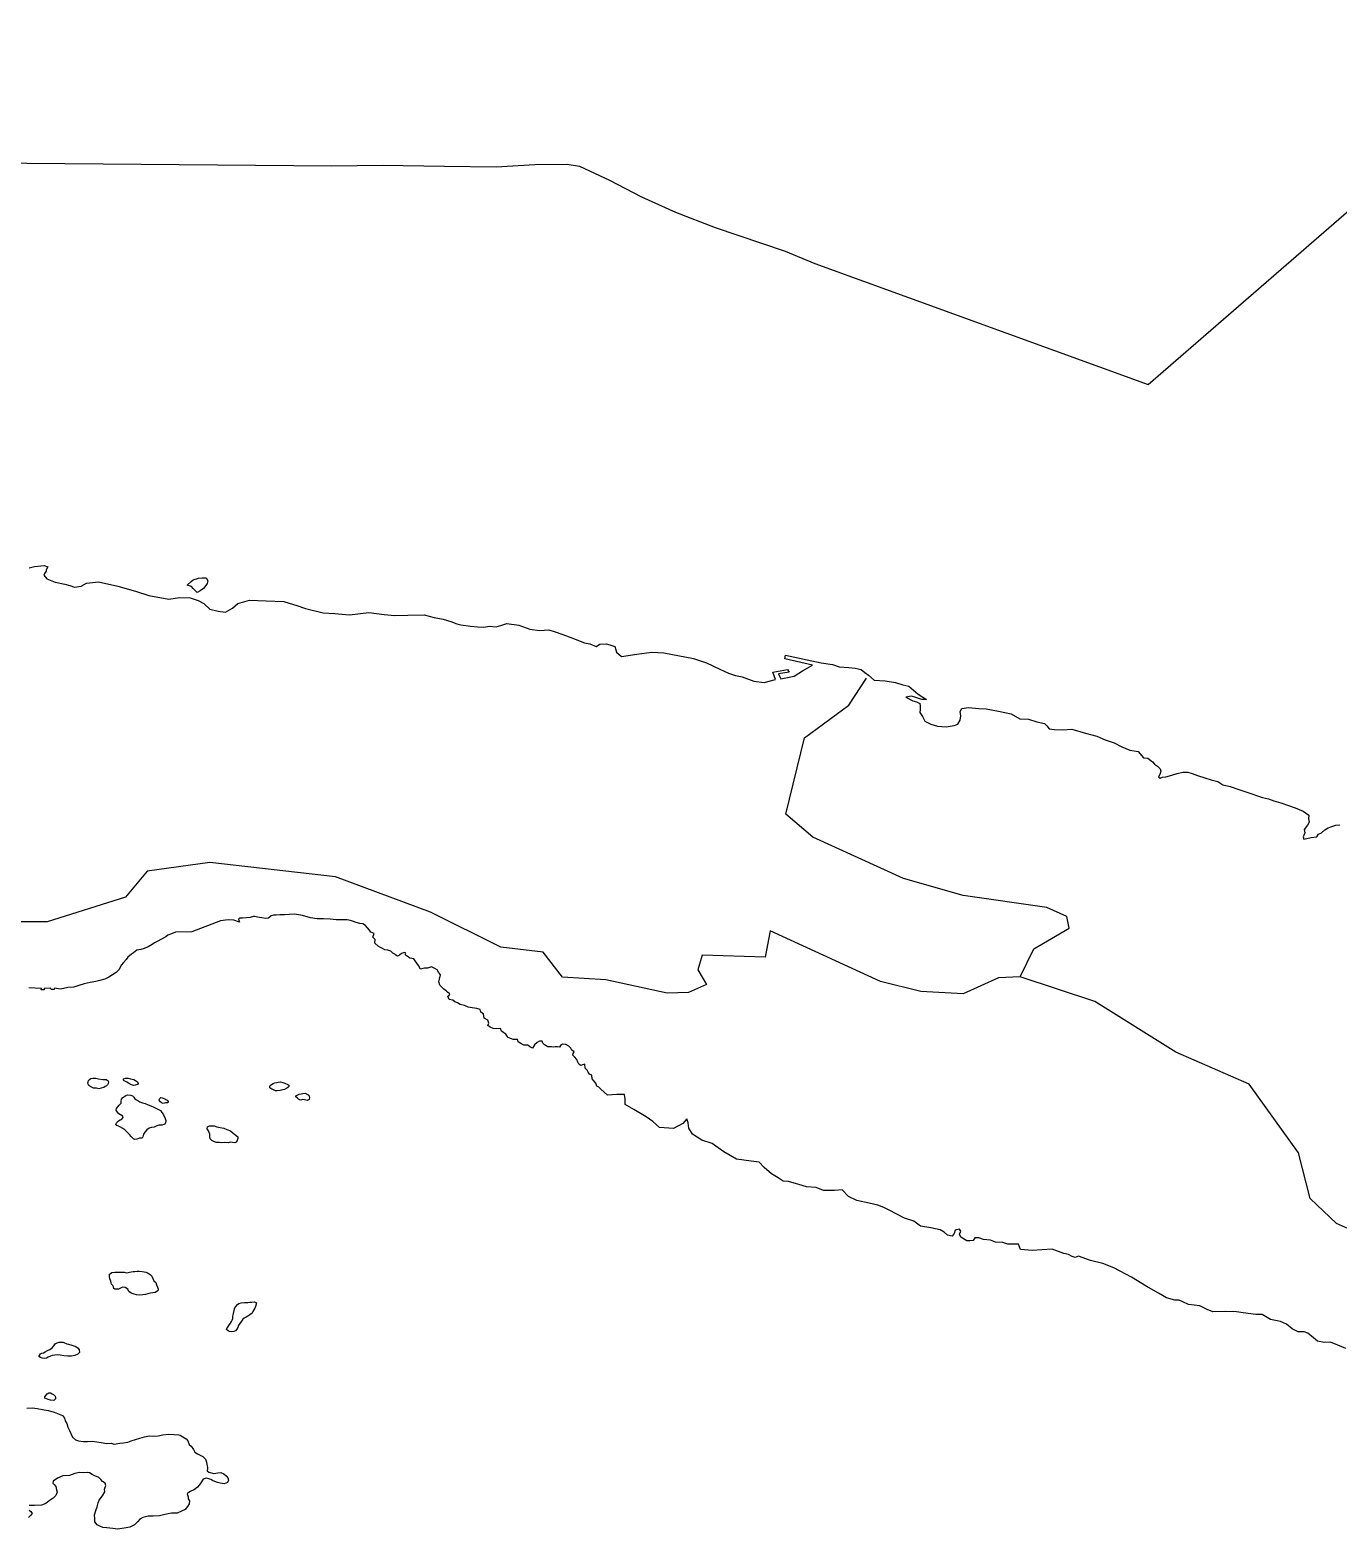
# Model space of a CAD drawing. Header units: metres. Extents: x 13.21 to 19.52, y 42.14 to 46.62.
# Drawn here: x 17.1788 to 17.3293, y 42.9119 to 43.0844 of the extents above; entities that cross this region are included whole.
import ezdxf

# ---------------------------------------------------------------- set-up
doc = ezdxf.new("R2010")
doc.units = ezdxf.units.M
doc.header["$MEASUREMENT"] = 0
for name, color, linetype in [('CESTE', 5, 'Continuous'), ('granica', 2, 'Continuous'), ('hr', 9, 'Continuous')]:
    doc.layers.add(name, color=color, linetype=linetype)

msp = doc.modelspace()

# ---------------------------------------------------------------- linework, layer by layer
at = {"layer": 'CESTE'}
for points in [[(17.29273, 42.97545), (17.29428, 42.97868), (17.29836, 42.98106), (17.29807, 42.9824), (17.29578, 42.98342), (17.28614, 42.98483), (17.27928, 42.98676), (17.26888, 42.99151), (17.26576, 42.99418), (17.26789, 43.00295), (17.27301, 43.00673), (17.27504, 43.00984)], [(17.29273, 42.97545), (17.29024, 42.97534), (17.28617, 42.97351), (17.2813, 42.97378), (17.27663, 42.97494), (17.26394, 42.98074), (17.26337, 42.97773), (17.25613, 42.97797), (17.25564, 42.97626), (17.25663, 42.97459), (17.25456, 42.97364), (17.25212, 42.97359), (17.24505, 42.97512), (17.24005, 42.97541), (17.23783, 42.9783), (17.23297, 42.97886), (17.22487, 42.98291), (17.21395, 42.98698), (17.19948, 42.98861), (17.19227, 42.9876), (17.18981, 42.98461), (17.18079, 42.98178), (17.16859, 42.98177), (17.16383, 42.98091)], [(17.40912, 42.9216), (17.40248, 42.92808), (17.39633, 42.93102), (17.3877, 42.93971), (17.38167, 42.94279), (17.36554, 42.9471), (17.3612, 42.9458), (17.35268, 42.94923), (17.34781, 42.94898), (17.33361, 42.94621), (17.33117, 42.94616), (17.32909, 42.94709), (17.32608, 42.94994), (17.32475, 42.9552), (17.31905, 42.9631), (17.31064, 42.9668), (17.30132, 42.97261), (17.29273, 42.97545)]]:
    msp.add_lwpolyline(points, dxfattribs=at)
at = {"layer": 'granica'}
msp.add_lwpolyline([(17.13891, 43.06942), (17.21352, 43.06876), (17.21936, 43.06884), (17.22651, 43.06872), (17.23243, 43.06866), (17.23687, 43.06892), (17.24062, 43.06897), (17.24202, 43.06872), (17.24546, 43.0671), (17.24917, 43.06522), (17.25307, 43.06342), (17.25763, 43.06167), (17.26568, 43.05896), (17.26911, 43.05755), (17.30743, 43.04361), (17.3545, 43.0844)], dxfattribs=at)
at = {"layer": 'hr'}
for points in [[(17.17871, 43.02253), (17.17933, 43.02268), (17.18044, 43.02279), (17.18085, 43.02264), (17.18065, 43.02229), (17.18065, 43.02213), (17.18046, 43.02188), (17.18038, 43.02167), (17.18073, 43.02127), (17.18171, 43.02087), (17.18283, 43.02062), (17.18338, 43.02047), (17.18393, 43.02028), (17.1847, 43.02039), (17.18532, 43.02075), (17.1867, 43.02091), (17.18892, 43.02042), (17.19094, 43.01982), (17.19247, 43.01932), (17.19476, 43.01893), (17.196, 43.01909), (17.19725, 43.01905), (17.19816, 43.01875), (17.19879, 43.0184), (17.19949, 43.01775), (17.20046, 43.01755), (17.2013, 43.0174), (17.20212, 43.01786), (17.20273, 43.01843), (17.20404, 43.01879), (17.20598, 43.01871), (17.20799, 43.01864), (17.20861, 43.01847), (17.20952, 43.0182), (17.2105, 43.01782), (17.21255, 43.01733), (17.21388, 43.01726), (17.21557, 43.01709), (17.21779, 43.01739), (17.21955, 43.01713), (17.22077, 43.01703), (17.22228, 43.01706), (17.22415, 43.01711), (17.22531, 43.01679), (17.22634, 43.01661), (17.22721, 43.01635), (17.2279, 43.01609), (17.22838, 43.01594), (17.22947, 43.0158), (17.23029, 43.01573), (17.231, 43.0157), (17.23164, 43.0158), (17.23242, 43.01574), (17.23297, 43.0159), (17.23367, 43.01612), (17.23505, 43.01593), (17.23631, 43.01546), (17.23741, 43.01531), (17.23849, 43.01537), (17.23922, 43.01515), (17.23999, 43.01487), (17.24052, 43.01471), (17.24153, 43.01432), (17.24259, 43.01388), (17.24322, 43.01377), (17.24394, 43.01348), (17.24437, 43.01372), (17.24513, 43.01376), (17.24576, 43.01359), (17.2461, 43.01345), (17.24622, 43.01308), (17.24629, 43.01283), (17.24687, 43.01233), (17.2486, 43.0126), (17.25033, 43.01281), (17.25172, 43.01272), (17.25512, 43.01208), (17.25662, 43.01158), (17.25818, 43.01087), (17.25918, 43.01041), (17.25997, 43.01014), (17.26075, 43.00997), (17.26207, 43.00949), (17.26325, 43.00934), (17.26456, 43.00965), (17.26428, 43.01051), (17.26594, 43.01083), (17.26615, 43.01053), (17.2649, 43.01031), (17.26518, 43.00976), (17.26671, 43.01007), (17.26767, 43.01068), (17.26884, 43.0113), (17.26565, 43.01204), (17.26571, 43.01246), (17.26984, 43.01159), (17.27112, 43.0114), (17.27189, 43.01112), (17.273, 43.01106), (17.27375, 43.01096), (17.27441, 43.01082), (17.27485, 43.01047), (17.27528, 43.01016), (17.27593, 43.00958), (17.27719, 43.00951), (17.27838, 43.00931), (17.27923, 43.00905), (17.27992, 43.00889), (17.28044, 43.00843), (17.281, 43.00798), (17.28195, 43.00735), (17.28139, 43.00738), (17.2807, 43.00759), (17.28023, 43.00775), (17.27956, 43.00763), (17.28038, 43.00722), (17.28079, 43.00709), (17.28116, 43.0069), (17.28122, 43.00663), (17.28123, 43.00623), (17.28119, 43.00589), (17.28147, 43.00542), (17.28173, 43.00488), (17.28242, 43.00453), (17.28322, 43.00429), (17.28422, 43.00422), (17.28513, 43.00436), (17.28556, 43.00452), (17.2858, 43.00499), (17.28589, 43.00547), (17.28583, 43.00597), (17.28599, 43.00635), (17.28677, 43.00646), (17.28796, 43.00634), (17.28881, 43.00629), (17.29021, 43.00604), (17.29168, 43.0057), (17.29267, 43.00516), (17.29368, 43.0051), (17.29465, 43.0048), (17.2955, 43.00461), (17.29579, 43.00434), (17.29604, 43.004), (17.29668, 43.00393), (17.2976, 43.00388), (17.29866, 43.00397), (17.30022, 43.00348), (17.30154, 43.00314), (17.30251, 43.00272), (17.30354, 43.00238), (17.30441, 43.00192), (17.30535, 43.00155), (17.3063, 43.00137), (17.30692, 43.00064), (17.30741, 43.00061), (17.30793, 43.00021), (17.30816, 42.99992), (17.30852, 42.9997), (17.30882, 42.9994), (17.30888, 42.99911), (17.30879, 42.99875), (17.30863, 42.99848), (17.30881, 42.99832), (17.30909, 42.99843), (17.30948, 42.99847), (17.31016, 42.99865), (17.31079, 42.99885), (17.31143, 42.99902), (17.312, 42.99899), (17.3125, 42.99886), (17.31311, 42.99864), (17.31395, 42.99836), (17.3147, 42.99814), (17.31546, 42.99793), (17.31604, 42.99755), (17.31686, 42.99735), (17.31789, 42.997), (17.31881, 42.9967), (17.32058, 42.9961), (17.32128, 42.99593), (17.3219, 42.9957), (17.32272, 42.99546), (17.32358, 42.99518), (17.32434, 42.9949), (17.32529, 42.99453), (17.32591, 42.99406), (17.32588, 42.99362), (17.32595, 42.99327), (17.32578, 42.99291), (17.32538, 42.99241), (17.32547, 42.99201), (17.32528, 42.99155), (17.32535, 42.99129), (17.32621, 42.99148), (17.32684, 42.99157), (17.32705, 42.99186), (17.3274, 42.99202), (17.32777, 42.99236), (17.32815, 42.99259), (17.32858, 42.99276), (17.32903, 42.99292), (17.32949, 42.99293)], [(17.33017, 42.9327), (17.32925, 42.9331), (17.32841, 42.93341), (17.32771, 42.9334), (17.32694, 42.93355), (17.32645, 42.93391), (17.32581, 42.93447), (17.32539, 42.93462), (17.32469, 42.93462), (17.32399, 42.93497), (17.32335, 42.93548), (17.32265, 42.93579), (17.32153, 42.93604), (17.32054, 42.93662), (17.31984, 42.93662), (17.31837, 42.93682), (17.3176, 42.93691), (17.31634, 42.93696), (17.31487, 42.9369), (17.31424, 42.9372), (17.3134, 42.93761), (17.31207, 42.93776), (17.31143, 42.93806), (17.31101, 42.93826), (17.31052, 42.93826), (17.30954, 42.93851), (17.30862, 42.93907), (17.30722, 42.93988), (17.30552, 42.9409), (17.30348, 42.94197), (17.30222, 42.94248), (17.30082, 42.94283), (17.29941, 42.94333), (17.29906, 42.94318), (17.29871, 42.94328), (17.29829, 42.94353), (17.29773, 42.94363), (17.29639, 42.94411), (17.29521, 42.94405), (17.29409, 42.94399), (17.29276, 42.94409), (17.29254, 42.9447), (17.29128, 42.9447), (17.29072, 42.9449), (17.28988, 42.94494), (17.28932, 42.94515), (17.28848, 42.94524), (17.28798, 42.94545), (17.28749, 42.94544), (17.28729, 42.94513), (17.28694, 42.94508), (17.28659, 42.94508), (17.28588, 42.94549), (17.28574, 42.94584), (17.28588, 42.9462), (17.28573, 42.94641), (17.28525, 42.9463), (17.28511, 42.94594), (17.2849, 42.94563), (17.28434, 42.94573), (17.28399, 42.94609), (17.2835, 42.94634), (17.28244, 42.94659), (17.28125, 42.94679), (17.28048, 42.94735), (17.27942, 42.94771), (17.27851, 42.94816), (17.27766, 42.94862), (17.27703, 42.94893), (17.27633, 42.94918), (17.27534, 42.94943), (17.27394, 42.94973), (17.27296, 42.95018), (17.27225, 42.95095), (17.27134, 42.95087), (17.27008, 42.95086), (17.26924, 42.95121), (17.26812, 42.95131), (17.26727, 42.95156), (17.26608, 42.95191), (17.26545, 42.95196), (17.26488, 42.95232), (17.26411, 42.95278), (17.26326, 42.95354), (17.26269, 42.95415), (17.26178, 42.95425), (17.2601, 42.9545), (17.25862, 42.95531), (17.25799, 42.95577), (17.25728, 42.95628), (17.25609, 42.95668), (17.25503, 42.95734), (17.2546, 42.95806), (17.25452, 42.95868), (17.25438, 42.95914), (17.25389, 42.95857), (17.25285, 42.958), (17.25124, 42.95814), (17.25046, 42.9588), (17.24969, 42.95936), (17.24828, 42.96018), (17.24729, 42.96079), (17.24728, 42.9614), (17.24721, 42.96192), (17.2463, 42.96191), (17.24525, 42.96185), (17.24447, 42.96252), (17.24426, 42.96276), (17.24403, 42.96289), (17.24389, 42.96322), (17.24367, 42.96351), (17.24349, 42.96373), (17.24344, 42.96416), (17.24317, 42.96428), (17.24302, 42.96449), (17.2429, 42.96471), (17.24267, 42.96497), (17.24262, 42.96542), (17.24236, 42.96534), (17.24217, 42.96526), (17.24193, 42.96542), (17.24182, 42.96566), (17.24172, 42.96595), (17.24143, 42.96625), (17.24124, 42.96645), (17.24131, 42.96663), (17.24142, 42.96685), (17.24114, 42.96701), (17.24101, 42.96727), (17.24078, 42.96749), (17.24045, 42.96768), (17.24008, 42.9677), (17.23983, 42.96756), (17.23972, 42.96735), (17.23948, 42.96741), (17.23923, 42.96739), (17.23902, 42.96737), (17.2388, 42.96742), (17.23836, 42.96742), (17.23798, 42.96762), (17.23781, 42.96783), (17.23772, 42.96805), (17.23743, 42.96806), (17.23714, 42.96789), (17.23685, 42.96763), (17.2366, 42.96727), (17.2363, 42.96741), (17.23606, 42.96759), (17.23562, 42.9676), (17.23526, 42.9678), (17.23497, 42.968), (17.23488, 42.96824), (17.23438, 42.96825), (17.23402, 42.96839), (17.23383, 42.96848), (17.2337, 42.96865), (17.23355, 42.96886), (17.2333, 42.96902), (17.23305, 42.96921), (17.23294, 42.96951), (17.23253, 42.96946), (17.23209, 42.96951), (17.23176, 42.96966), (17.23148, 42.96986), (17.2316, 42.97012), (17.23149, 42.97047), (17.23105, 42.9707), (17.23096, 42.97122), (17.23066, 42.97139), (17.23059, 42.97171), (17.23023, 42.97181), (17.22966, 42.97188), (17.2292, 42.97197), (17.22878, 42.97218), (17.2283, 42.97228), (17.22797, 42.97248), (17.22768, 42.97258), (17.22746, 42.97277), (17.22702, 42.97287), (17.22686, 42.97322), (17.22703, 42.97331), (17.2271, 42.97352), (17.22685, 42.97368), (17.22667, 42.97384), (17.22641, 42.97406), (17.22621, 42.97424), (17.22596, 42.97452), (17.22585, 42.97488), (17.22591, 42.97521), (17.22605, 42.97569), (17.22581, 42.976), (17.22566, 42.97625), (17.22539, 42.97641), (17.22501, 42.97661), (17.22454, 42.97644), (17.22419, 42.97645), (17.22372, 42.97633), (17.22351, 42.97677), (17.22313, 42.97732), (17.22295, 42.97754), (17.22251, 42.97761), (17.2223, 42.97776), (17.22212, 42.97788), (17.22197, 42.97802), (17.22204, 42.97818), (17.2219, 42.97826), (17.22153, 42.97815), (17.22132, 42.97794), (17.22109, 42.97785), (17.22088, 42.97796), (17.22077, 42.97806), (17.22055, 42.9782), (17.22033, 42.97841), (17.21999, 42.97854), (17.21963, 42.97858), (17.21935, 42.97871), (17.21911, 42.97884), (17.21887, 42.979), (17.21849, 42.97933), (17.21851, 42.97977), (17.21824, 42.98004), (17.21839, 42.98044), (17.21801, 42.98058), (17.21786, 42.98084), (17.21765, 42.9811), (17.2174, 42.98135), (17.21708, 42.98154), (17.21675, 42.98158), (17.21634, 42.9817), (17.21603, 42.98182), (17.21567, 42.98193), (17.21528, 42.982), (17.21401, 42.982), (17.21333, 42.9821), (17.21256, 42.98213), (17.21186, 42.98215), (17.21108, 42.98225), (17.21015, 42.98251), (17.20925, 42.98267), (17.20808, 42.98259), (17.20754, 42.98261), (17.20712, 42.98257), (17.20683, 42.98255), (17.20656, 42.98246), (17.20624, 42.98222), (17.2059, 42.98216), (17.20549, 42.98225), (17.20521, 42.9823), (17.20497, 42.98234), (17.20468, 42.9824), (17.20451, 42.98241), (17.20414, 42.9823), (17.20369, 42.98223), (17.20325, 42.98222), (17.20291, 42.98221), (17.2028, 42.98208), (17.2029, 42.98174), (17.20225, 42.98199), (17.20162, 42.98202), (17.20072, 42.98191), (17.19744, 42.98062), (17.19556, 42.98058), (17.19507, 42.9804), (17.19467, 42.98025), (17.19442, 42.98007), (17.19393, 42.97978), (17.19343, 42.97954), (17.19313, 42.97938), (17.19285, 42.97918), (17.19242, 42.97892), (17.19193, 42.97873), (17.19154, 42.97862), (17.19109, 42.97851), (17.1907, 42.97823), (17.19047, 42.97805), (17.19005, 42.97771), (17.18987, 42.97744), (17.18955, 42.97711), (17.18931, 42.97679), (17.18919, 42.97653), (17.18903, 42.97627), (17.18871, 42.97596), (17.18828, 42.9757), (17.18786, 42.97543), (17.18742, 42.97521), (17.18684, 42.97504), (17.18637, 42.97493), (17.18571, 42.97479), (17.18505, 42.97466), (17.18443, 42.97447), (17.18384, 42.97427), (17.18315, 42.97423), (17.18231, 42.97406), (17.18162, 42.97415), (17.18159, 42.974), (17.18124, 42.97399), (17.18118, 42.97416), (17.18043, 42.97413), (17.18043, 42.97397), (17.18011, 42.97397), (17.18014, 42.97413), (17.17867, 42.9742)], [(17.17844, 42.92582), (17.17908, 42.92587), (17.17962, 42.92579), (17.18043, 42.92565), (17.18092, 42.92555), (17.18157, 42.92537), (17.18215, 42.92516), (17.18255, 42.92498), (17.18276, 42.92467), (17.18287, 42.92436), (17.18305, 42.92407), (17.18315, 42.92366), (17.18337, 42.92326), (17.18371, 42.92248), (17.18404, 42.9222), (17.18438, 42.92208), (17.18496, 42.92201), (17.18542, 42.922), (17.18594, 42.92205), (17.18651, 42.92196), (17.187, 42.92189), (17.18763, 42.92178), (17.18813, 42.92181), (17.18849, 42.9217), (17.18914, 42.92182), (17.18957, 42.92186), (17.19006, 42.92194), (17.19045, 42.92208), (17.19145, 42.92238), (17.19198, 42.92252), (17.1925, 42.92264), (17.19301, 42.92263), (17.19355, 42.92266), (17.19409, 42.92275), (17.19475, 42.92286), (17.19538, 42.9228), (17.19592, 42.92277), (17.19607, 42.92272), (17.1964, 42.92255), (17.19678, 42.92231), (17.19697, 42.92206), (17.19713, 42.92165), (17.19735, 42.92148), (17.19761, 42.92106), (17.19776, 42.92077), (17.19809, 42.92059), (17.19846, 42.92039), (17.19869, 42.92027), (17.19898, 42.91998), (17.19912, 42.91964), (17.19916, 42.91935), (17.19922, 42.91903), (17.19922, 42.91884), (17.19919, 42.91864), (17.19939, 42.91847), (17.19997, 42.91833), (17.20041, 42.91839), (17.20077, 42.91844), (17.20111, 42.91827), (17.20136, 42.91806), (17.20158, 42.91783), (17.20166, 42.91754), (17.20153, 42.91729), (17.20114, 42.91714), (17.20068, 42.9172), (17.20039, 42.91729), (17.20008, 42.91741), (17.1998, 42.91751), (17.19961, 42.91761), (17.19937, 42.91771), (17.19909, 42.91779), (17.19874, 42.91768), (17.19845, 42.91725), (17.19828, 42.91697), (17.19808, 42.91674), (17.19775, 42.91646), (17.19715, 42.9162), (17.1969, 42.91598), (17.19699, 42.91565), (17.19702, 42.9154), (17.19715, 42.91516), (17.19713, 42.91482), (17.19693, 42.91453), (17.19666, 42.91417), (17.19624, 42.91398), (17.19573, 42.91377), (17.19508, 42.91374), (17.19433, 42.9136), (17.19372, 42.91345), (17.19298, 42.91341), (17.19242, 42.91339), (17.19179, 42.91325), (17.19144, 42.91306), (17.19119, 42.91277), (17.19081, 42.91242), (17.1903, 42.91213), (17.18964, 42.91202), (17.18889, 42.91193), (17.18832, 42.91198), (17.18764, 42.91206), (17.1872, 42.91212), (17.18686, 42.91227), (17.18655, 42.91243), (17.18626, 42.91275), (17.18626, 42.9131), (17.18623, 42.91356), (17.18639, 42.91406), (17.18655, 42.9145), (17.18664, 42.91496), (17.18678, 42.91525), (17.18715, 42.91573), (17.18742, 42.91622), (17.18739, 42.91651), (17.18755, 42.91692), (17.18746, 42.91719), (17.18716, 42.91741), (17.18696, 42.91763), (17.18673, 42.91784), (17.18626, 42.91804), (17.18594, 42.91819), (17.18567, 42.91838), (17.18544, 42.91845), (17.18499, 42.9184), (17.18452, 42.91843), (17.18397, 42.9183), (17.18334, 42.9181), (17.18259, 42.91805), (17.18198, 42.91778), (17.18148, 42.91745), (17.18144, 42.91722), (17.18159, 42.91706), (17.18177, 42.91683), (17.18186, 42.91645), (17.18193, 42.91616), (17.18178, 42.91577), (17.18147, 42.91549), (17.18103, 42.91516), (17.18063, 42.91487), (17.18014, 42.91469), (17.17934, 42.91463), (17.17871, 42.91462)], [(17.1787, 42.91411), (17.17891, 42.91394), (17.17904, 42.91373), (17.17886, 42.91349), (17.17863, 42.91325)]]:
    msp.add_lwpolyline(points, dxfattribs=at)
for points in [[(17.19803, 43.01968), (17.19756, 43.02013), (17.1974, 43.02038), (17.1969, 43.02054), (17.19734, 43.02096), (17.19756, 43.02114), (17.19818, 43.02134), (17.1986, 43.02136), (17.19909, 43.02137), (17.19925, 43.02104), (17.19918, 43.0207), (17.19903, 43.02048), (17.19878, 43.02015), (17.19838, 43.01988), (17.19803, 43.01968)], [(17.1873, 42.96274), (17.18701, 42.96265), (17.18672, 42.96258), (17.18644, 42.96265), (17.18612, 42.96266), (17.1858, 42.9628), (17.18558, 42.96296), (17.18548, 42.96312), (17.18545, 42.96326), (17.18548, 42.96339), (17.18552, 42.96352), (17.18565, 42.96365), (17.18581, 42.96375), (17.18603, 42.96382), (17.18637, 42.96381), (17.18668, 42.96371), (17.18718, 42.96365), (17.18757, 42.96363), (17.18781, 42.96348), (17.18785, 42.96334), (17.18779, 42.96318), (17.18772, 42.96304), (17.18761, 42.96292), (17.18747, 42.96284), (17.1873, 42.96274)], [(17.19048, 42.96304), (17.19014, 42.96323), (17.18996, 42.96334), (17.18981, 42.96342), (17.18965, 42.96349), (17.18954, 42.9636), (17.18959, 42.96374), (17.1898, 42.96379), (17.1901, 42.96379), (17.19038, 42.96371), (17.19074, 42.96364), (17.19096, 42.96355), (17.19117, 42.96338), (17.19126, 42.96317), (17.19116, 42.96307), (17.1909, 42.96298), (17.1907, 42.96297), (17.19048, 42.96304)], [(17.19045, 42.9571), (17.19027, 42.95733), (17.18991, 42.95766), (17.18972, 42.95786), (17.18948, 42.95802), (17.18922, 42.95817), (17.18897, 42.95828), (17.18878, 42.95837), (17.1887, 42.95852), (17.18876, 42.95867), (17.18887, 42.95878), (17.189, 42.95889), (17.18918, 42.959), (17.18932, 42.95906), (17.18952, 42.95928), (17.18948, 42.95942), (17.18904, 42.95969), (17.18886, 42.9599), (17.18872, 42.96012), (17.18877, 42.96033), (17.18905, 42.96069), (17.1893, 42.96094), (17.1893, 42.96115), (17.18934, 42.96139), (17.18943, 42.96155), (17.18959, 42.96167), (17.18982, 42.96179), (17.19004, 42.96187), (17.19039, 42.96186), (17.19058, 42.96175), (17.19075, 42.9616), (17.19088, 42.96144), (17.19106, 42.96132), (17.19122, 42.96123), (17.19146, 42.96108), (17.19174, 42.96095), (17.19204, 42.9609), (17.19239, 42.96073), (17.1927, 42.96061), (17.19307, 42.96048), (17.19342, 42.96028), (17.19381, 42.96009), (17.19415, 42.95957), (17.19434, 42.95917), (17.19445, 42.95892), (17.19438, 42.95865), (17.19427, 42.9585), (17.194, 42.95838), (17.19363, 42.9584), (17.19341, 42.95832), (17.19308, 42.95818), (17.19279, 42.95812), (17.19253, 42.95803), (17.19224, 42.95784), (17.19202, 42.9576), (17.19187, 42.95734), (17.19182, 42.95719), (17.19178, 42.95704), (17.1917, 42.95689), (17.19141, 42.95689), (17.1911, 42.95677), (17.19085, 42.95676), (17.19071, 42.95683), (17.19045, 42.9571)], [(17.20725, 42.96235), (17.20705, 42.96236), (17.20675, 42.96248), (17.20661, 42.96253), (17.20639, 42.9627), (17.20639, 42.96285), (17.20645, 42.96297), (17.20659, 42.96309), (17.20678, 42.9632), (17.20699, 42.96327), (17.20719, 42.96332), (17.20735, 42.96336), (17.20763, 42.96339), (17.20791, 42.96331), (17.20811, 42.96323), (17.20846, 42.96308), (17.20858, 42.96298), (17.20857, 42.96286), (17.20846, 42.96273), (17.20835, 42.96265), (17.20809, 42.9625), (17.20791, 42.96244), (17.20775, 42.96241), (17.20759, 42.96237), (17.20725, 42.96235)], [(17.20991, 42.96127), (17.20969, 42.96139), (17.20953, 42.96155), (17.2094, 42.96165), (17.2094, 42.96177), (17.20954, 42.96185), (17.20978, 42.96195), (17.21001, 42.962), (17.21021, 42.96205), (17.21046, 42.96206), (17.21082, 42.96188), (17.21094, 42.96172), (17.21097, 42.96159), (17.21092, 42.96134), (17.21068, 42.96122), (17.2104, 42.9613), (17.21017, 42.96135), (17.20991, 42.96127)], [(17.19466, 42.96097), (17.19438, 42.96095), (17.19413, 42.9609), (17.19393, 42.96098), (17.19369, 42.96114), (17.19365, 42.9613), (17.19372, 42.96144), (17.19384, 42.96156), (17.19402, 42.96152), (17.1943, 42.96142), (17.19442, 42.96135), (17.19459, 42.96126), (17.19472, 42.96113), (17.19466, 42.96097)], [(17.20121, 42.9564), (17.20078, 42.95636), (17.20059, 42.9564), (17.20022, 42.9564), (17.19995, 42.95652), (17.19972, 42.95664), (17.19953, 42.95684), (17.19949, 42.95709), (17.19949, 42.95736), (17.19941, 42.95756), (17.19933, 42.95775), (17.19917, 42.95799), (17.19922, 42.95822), (17.19945, 42.95832), (17.19999, 42.95832), (17.2003, 42.9582), (17.20068, 42.95813), (17.20111, 42.95804), (17.20144, 42.95791), (17.20186, 42.95774), (17.20218, 42.95747), (17.20248, 42.95723), (17.2027, 42.95704), (17.20273, 42.95686), (17.20264, 42.95664), (17.20254, 42.95643), (17.20238, 42.95637), (17.20211, 42.95639), (17.20184, 42.95642), (17.20161, 42.95637), (17.20121, 42.9564)], [(17.19043, 42.94151), (17.19068, 42.94157), (17.19085, 42.94157), (17.19112, 42.94161), (17.19137, 42.9416), (17.1917, 42.94155), (17.19216, 42.94147), (17.19241, 42.94136), (17.19264, 42.94123), (17.19282, 42.94102), (17.19295, 42.94074), (17.19304, 42.9405), (17.19327, 42.94028), (17.19336, 42.94001), (17.19347, 42.93976), (17.19354, 42.93951), (17.19353, 42.93932), (17.1932, 42.93914), (17.19294, 42.9391), (17.19266, 42.93906), (17.19238, 42.939), (17.19211, 42.9389), (17.1918, 42.93888), (17.19139, 42.93883), (17.19107, 42.93886), (17.1908, 42.93894), (17.19044, 42.93905), (17.19019, 42.93925), (17.19006, 42.93952), (17.18977, 42.93971), (17.18946, 42.93975), (17.18931, 42.93966), (17.18899, 42.93952), (17.18857, 42.93951), (17.18847, 42.93962), (17.1884, 42.93981), (17.18834, 42.93994), (17.1882, 42.9401), (17.18813, 42.94025), (17.1881, 42.94046), (17.188, 42.94071), (17.18795, 42.941), (17.18797, 42.94124), (17.18806, 42.94134), (17.18824, 42.94145), (17.18856, 42.94148), (17.18916, 42.94148), (17.18938, 42.94147), (17.18965, 42.94147), (17.1899, 42.94142), (17.19043, 42.94151)], [(17.20176, 42.93464), (17.20159, 42.93473), (17.20143, 42.93487), (17.20144, 42.93499), (17.20155, 42.93516), (17.20168, 42.93535), (17.20187, 42.9356), (17.20198, 42.9358), (17.20208, 42.93596), (17.20213, 42.93616), (17.20215, 42.93642), (17.20223, 42.93671), (17.20229, 42.93706), (17.20233, 42.93727), (17.20237, 42.93738), (17.20248, 42.93755), (17.20269, 42.93777), (17.20282, 42.93788), (17.2031, 42.93797), (17.2035, 42.93799), (17.20385, 42.938), (17.2041, 42.93802), (17.20434, 42.93803), (17.20462, 42.93806), (17.20488, 42.93796), (17.20474, 42.93752), (17.20469, 42.93735), (17.20446, 42.93697), (17.20435, 42.93675), (17.20411, 42.93656), (17.20388, 42.93642), (17.20366, 42.93631), (17.20346, 42.9362), (17.20329, 42.93608), (17.20313, 42.93583), (17.20277, 42.93529), (17.20271, 42.9351), (17.2026, 42.93492), (17.20243, 42.93475), (17.20226, 42.93466), (17.20202, 42.93462), (17.20176, 42.93464)], [(17.1827, 42.93337), (17.18305, 42.93325), (17.18323, 42.9332), (17.18363, 42.93308), (17.18408, 42.93291), (17.18433, 42.93273), (17.18445, 42.93253), (17.18449, 42.93224), (17.18431, 42.93203), (17.18395, 42.93191), (17.18358, 42.93183), (17.18315, 42.93182), (17.18271, 42.93187), (17.18227, 42.93195), (17.18194, 42.93197), (17.18165, 42.93194), (17.18135, 42.93188), (17.18115, 42.93181), (17.1809, 42.93169), (17.1807, 42.93159), (17.18048, 42.93156), (17.18019, 42.93158), (17.18, 42.93167), (17.17983, 42.93179), (17.18002, 42.93207), (17.18015, 42.93215), (17.18035, 42.93221), (17.18057, 42.93233), (17.18083, 42.93245), (17.18109, 42.93258), (17.18135, 42.93277), (17.18153, 42.93299), (17.18172, 42.93324), (17.18193, 42.93335), (17.18218, 42.93342), (17.18257, 42.93343), (17.1827, 42.93337)], [(17.18174, 42.92691), (17.18154, 42.92672), (17.18116, 42.92674), (17.18088, 42.92685), (17.18071, 42.9269), (17.18052, 42.927), (17.18053, 42.92713), (17.18063, 42.92728), (17.18078, 42.92747), (17.18097, 42.92758), (17.18116, 42.92758), (17.18135, 42.92748), (17.1815, 42.92739), (17.18171, 42.92722), (17.18175, 42.92706), (17.18174, 42.92691)]]:
    msp.add_lwpolyline(points, close=True, dxfattribs=at)

doc.saveas('drawing.dxf')
